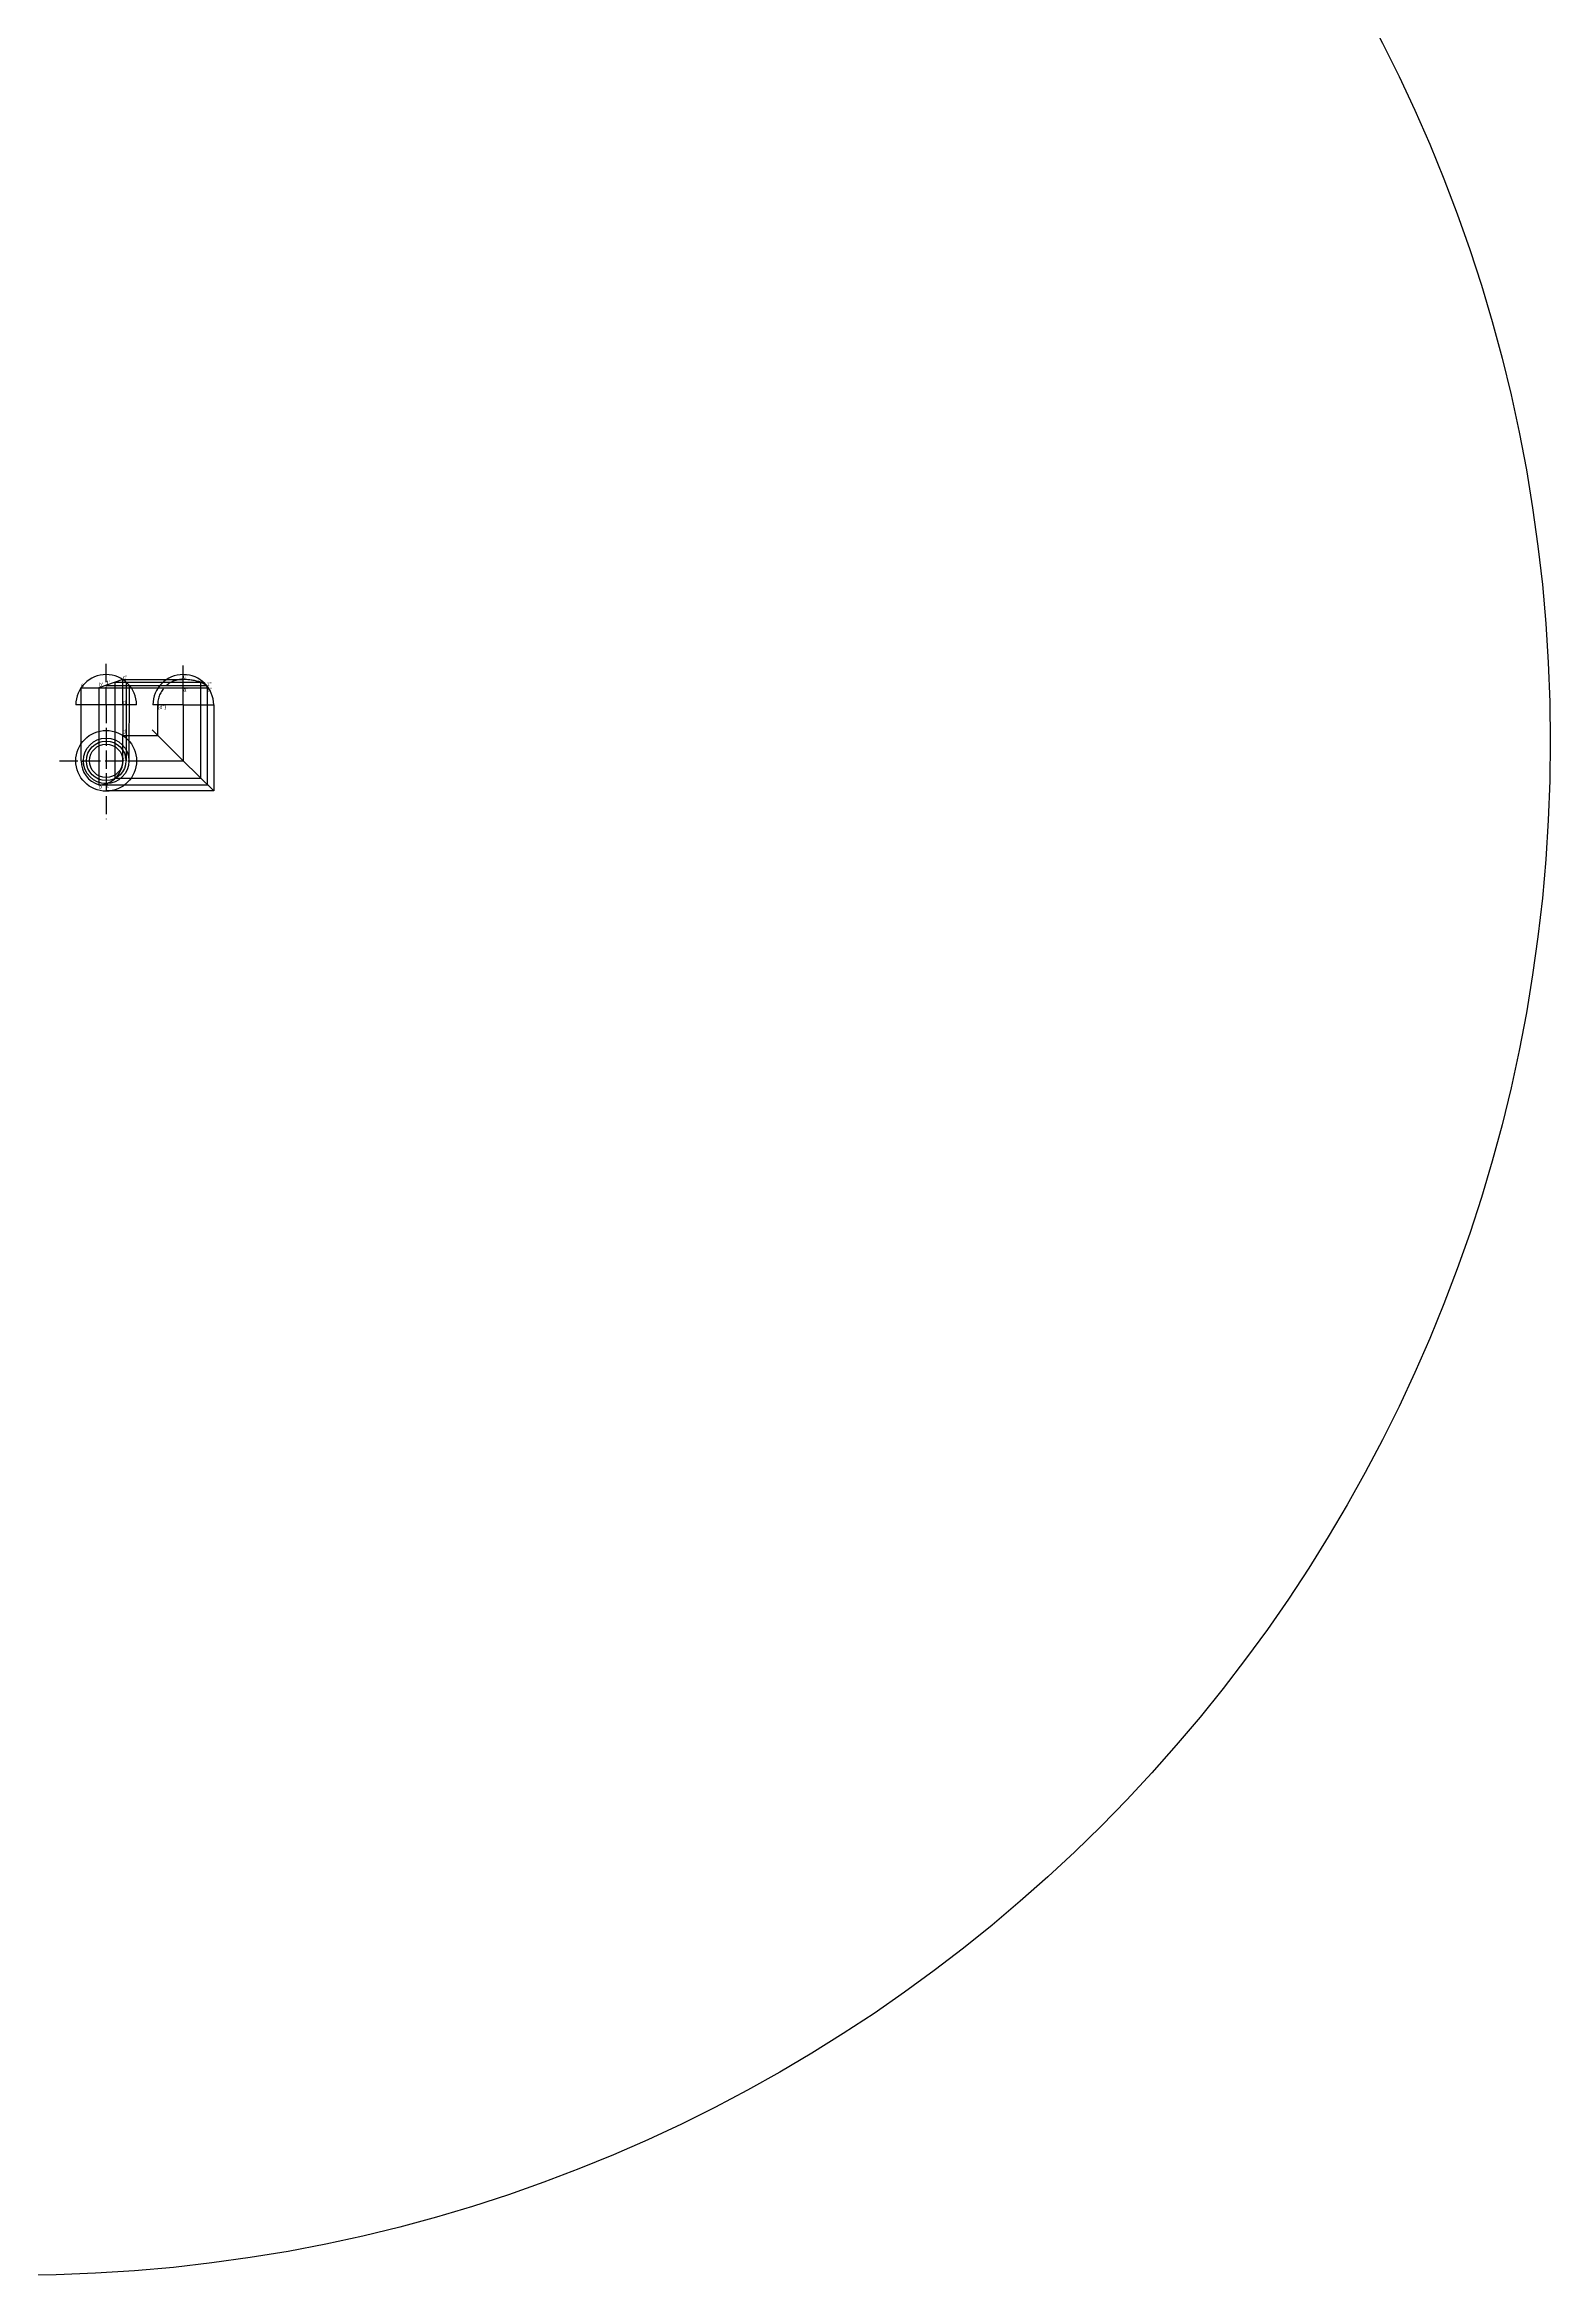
# Model space of a CAD drawing. Header units: millimetres. Extents: x -142 to 1878, y 891 to 3829.
# Drawn here: x 886 to 1878, y 891 to 2360 of the extents above; entities that cross this region are included whole.
import ezdxf

# ---------------------------------------------------------------- set-up
doc = ezdxf.new("R2010")
doc.units = ezdxf.units.MM
doc.linetypes.add('ACAD_ISO02W100', pattern=[15, 12, -3])
doc.styles.get("Standard").update_dxf_attribs({"font": 'arial.ttf'})

msp = doc.modelspace()

# ---------------------------------------------------------------- linework, layer by layer
at = {"color": 8, "linetype": 'ACAD_ISO02W100'}
for p, q in [((926.5, 1925.2), (926.5, 1953.9)), ((895.8, 1888.4), (946.5, 1888.4))]:
    msp.add_line(p, q, dxfattribs=at)
at = {"color": 4}
for p, q in [((937.5, 1941.9), (921.7, 1936.5)), ((932.5, 1876.9), (932.5, 1940.2)), ((932.5, 1940.2), (988.9, 1940.2)), ((937.5, 1941.9), (977.3, 1942)), ((937.5, 1925.2), (937.5, 1941.9)), ((939.7, 1940.2), (939.7, 1888.4)), ((988.9, 1876.9), (988.9, 1940.2)), ((992.6, 1938.1), (988.9, 1940.2)), ((910, 1888.4), (910, 1936.5)), ((910, 1936.5), (921.7, 1936.5)), ((921.7, 1936.5), (921.7, 1872.6)), ((921.7, 1936.5), (977.3, 1936.5)), ((926.5, 1938.1), (992.6, 1938.1)), ((937.5, 1925.2), (937.5, 1905.1)), ((941.7, 1938.1), (941.5, 1888.4)), ((960.5, 1905.1), (960.5, 1925.2)), ((977.3, 1936.5), (993.2, 1936.5)), ((977.3, 1925.2), (977.3, 1888.4)), ((993.2, 1936.5), (992.6, 1938.1)), ((993.2, 1872.6), (993.2, 1936.5)), ((997.3, 1925.2), (997.3, 1868.6)), ((937.5, 1888.4), (937.5, 1905.1)), ((937.5, 1905.1), (960.5, 1905.1)), ((977.3, 1888.4), (956.8, 1908.8)), ((926.5, 1888.4), (926.5, 1888.4)), ((946.5, 1888.4), (977.3, 1888.4)), ((977.3, 1888.4), (997.3, 1868.6)), ((921.7, 1872.6), (993.2, 1872.6)), ((997.3, 1868.6), (926.5, 1868.6)), ((932.5, 1876.9), (988.9, 1876.9))]:
    msp.add_line(p, q, dxfattribs=at)
at = {"color": 8}
msp.add_line((977.3, 1925.2), (977.3, 1951.1), dxfattribs=at)
for p, q in [((946.5, 1925.2), (906.5, 1925.2)), ((977.3, 1925.2), (957.3, 1925.2)), ((977.3, 1925.2), (997.3, 1925.2))]:
    msp.add_line(p, q)
at = {"color": 4, "linetype": 'ACAD_ISO02W100'}
msp.add_line((926.5, 1925.2), (926.5, 1850), dxfattribs=at)
for centre, radius in [((867.5, 1901.2), 1010), ((926.5, 1888.4), 20)]:
    msp.add_circle(centre, radius)
at = {"color": 4}
for radius in [15, 13, 11]:
    msp.add_circle((926.5, 1888.4), radius, dxfattribs=at)
for centre in [(926.5, 1925.2), (977.3, 1925.2)]:
    msp.add_arc(centre, 20, 0, 180)
at = {"color": 4, "linetype": 'ACAD_ISO02W100'}
for centre, radius, start, end in [((977.3, 1925.2), 16.9, 90, 180), ((976.3, 1898.5), 43.5, 73.1636, 88.7052)]:
    msp.add_arc(centre, radius, start, end, dxfattribs=at)
at = {"color": 4}
for centre, radius, start, end in [((921.7, 1888.4), 15.8, 71.765, 72.3781), ((926.5, 1888.4), 16.5, 180, 253.1572), ((921.7, 1888.4), 15.8, 270, 2.1743)]:
    msp.add_arc(centre, radius, start, end, dxfattribs=at)

# ---------------------------------------------------------------- texts
at = {"color": 4, "char_height": 2.5, "attachment_point": 1}
for s, insert in [("a'", (910, 1939.7)), ("b'", (921.7, 1939.9)), ("c'", (937.5, 1944.6)), ("c''", (977.3, 1945.2)), ("d'", (937.5, 1928.1)), ("(d'')", (960.5, 1925.2)), ("a''", (977.3, 1936.5)), ("b''", (993.2, 1936.5)), ('a', (910, 1888.4)), ('c', (937.5, 1891)), ('1', (926.6, 1873.4))]:
    msp.add_mtext(s, dxfattribs=dict(at, insert=insert))
for s, width, insert in [("1'", 4.547473508864641e-13, (926.5, 1941.2)), ("1''", 4.547473508864641e-13, (992.6, 1940.1)), ('d', 4.547473508864641e-13, (937.5, 1908.9)), ('b', 2.819433575496078e-11, (921.7, 1872.6))]:
    msp.add_mtext_dynamic_manual_height_columns(s, width=width, gutter_width=12.5, heights=[0], dxfattribs=dict(at, insert=insert))

doc.saveas('drawing.dxf')
